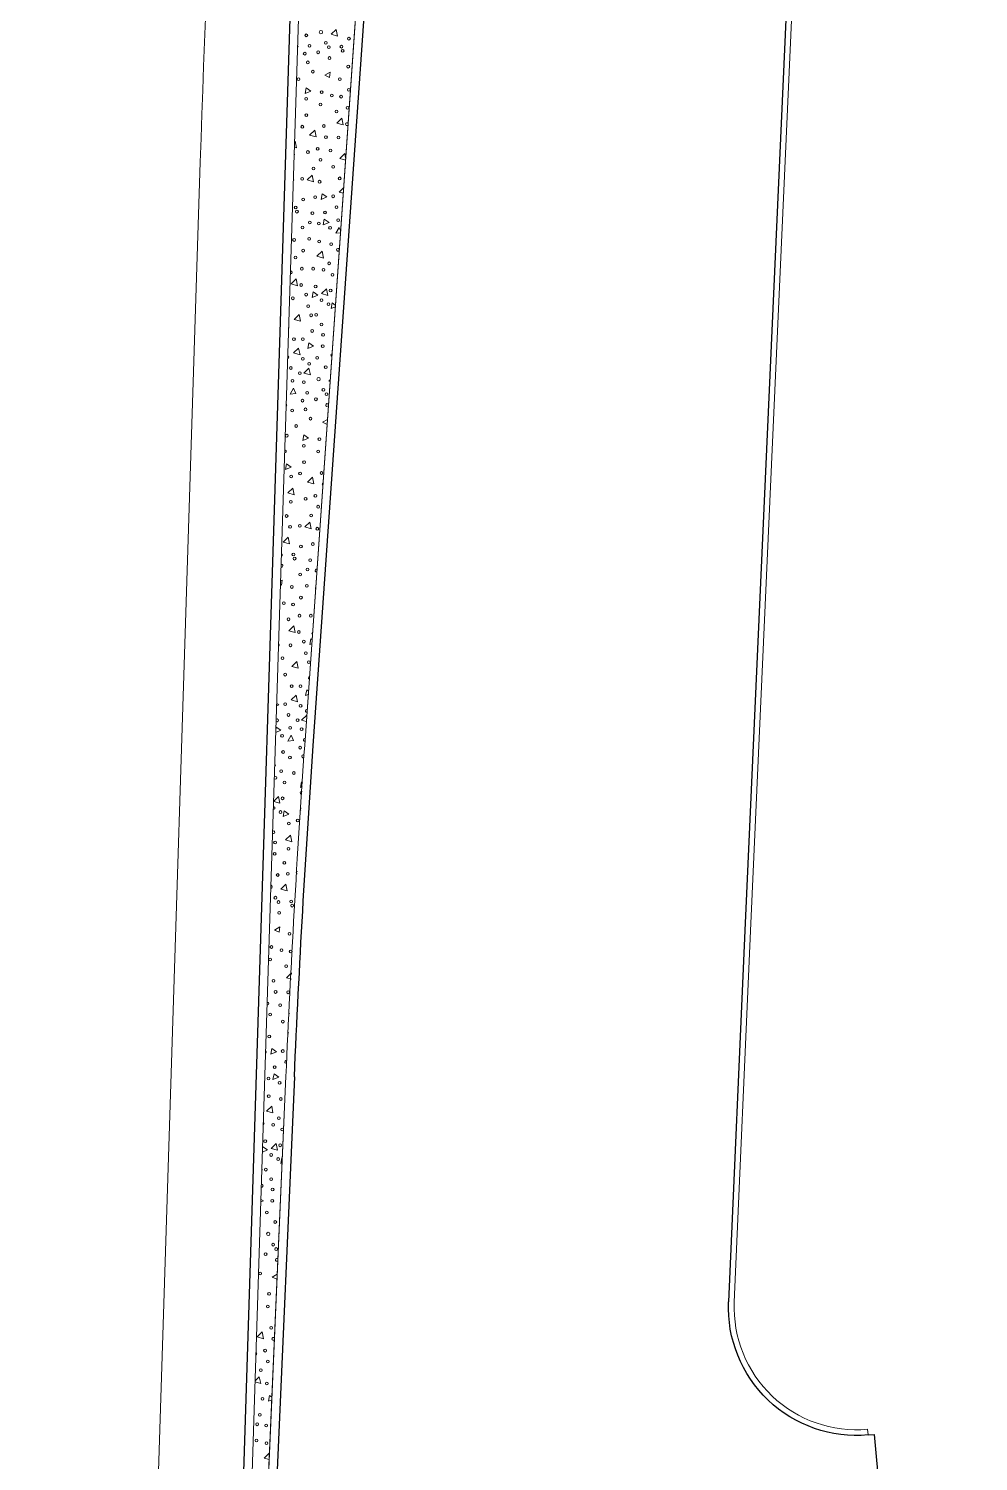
# Model space of a CAD drawing. Extents: x 2536801 to 2538856, y 7112140 to 7131569.
# Drawn here: x 2537972.5 to 2538083.8, y 7117220.7 to 7117388.7 of the extents above; entities that cross this region are included whole.
import ezdxf

# ---------------------------------------------------------------- set-up
doc = ezdxf.new("R2010")
doc.units = 0
doc.header["$LTSCALE"] = 100
doc.header["$MEASUREMENT"] = 0
for name, color, linetype, lineweight in [('D_BOC_FR', 3, 'Continuous', 13), ('D_CTB_1', 2, 'Continuous', 0), ('D_DRVWY_1', 6, 'Continuous', 30), ('D_EOS_FR', 3, 'Continuous', 30), ('D_EOS_ML', 7, 'Continuous', 30), ('D_EOT_ML', 7, 'Continuous', 13), ('D_EOT_RMP', 1, 'Continuous', 13), ('D_FOC_FR', 3, 'Continuous', 30), ('D_RIPRAP_1', 7, 'Continuous', 0)]:
    doc.layers.add(name, color=color, linetype=linetype, lineweight=lineweight)

msp = doc.modelspace()

# ---------------------------------------------------------------- linework, layer by layer
at = {"layer": 'D_BOC_FR', "lineweight": 0}
for p, q in [((2538083.83, 7117875.88), (2538057.12, 7117282.91)), ((2538057.12, 7117282.91), (2538055.22, 7117239.37))]:
    msp.add_line(p, q, dxfattribs=at)
at = {"layer": 'D_CTB_1', "linetype": 'Continuous', "lineweight": 0, "ltscale": 0.025}
for p, q in [((2538004.86, 7117304.67), (2538017.74, 7117489.45)), ((2538002.66, 7117265.85), (2537997.02, 7117136.95))]:
    msp.add_line(p, q, dxfattribs=at)
at = {"layer": 'D_CTB_1', "linetype": 'Continuous', "lineweight": 0, "ltscale": 0.025, "extrusion": (0, 0, -1)}
msp.add_arc((-2539502.22, 7117200.26), 1501, 2.50427, 3.98849, dxfattribs=at)
at = {"layer": 'D_DRVWY_1', "lineweight": 0}
msp.add_line((2538070.9, 7117223.8), (2538070.84, 7117224.47), dxfattribs=at)
at = {"layer": 'D_DRVWY_1'}
for p in [(2538070.9, 7117223.8), (2538073.85, 7117199.8)]:
    msp.add_line(p, (2538071.65, 7117223.87), dxfattribs=at)
at = {"layer": 'D_DRVWY_1', "extrusion": (0, 0, -1)}
msp.add_arc((-2538069.54, 7117238.74), 15, 264.768, 2.5043, dxfattribs=at)
at = {"layer": 'D_DRVWY_1', "lineweight": 0, "extrusion": (0, 0, -1)}
msp.add_arc((-2538069.54, 7117238.74), 14.33, 264.768, 2.5043, dxfattribs=at)
at = {"layer": 'D_EOS_FR'}
for p, q in [((2538005.86, 7117304.6), (2538037.16, 7117753.62)), ((2538003.66, 7117265.8), (2537998.02, 7117136.91))]:
    msp.add_line(p, q, dxfattribs=at)
at = {"layer": 'D_EOS_FR', "extrusion": (0, 0, -1)}
msp.add_arc((-2539502.22, 7117200.26), 1500, 2.50427, 3.98849, dxfattribs=at)
at = {"layer": 'D_EOS_ML'}
msp.add_line((2537982.49, 7116741.41), (2538004.73, 7117439.23), dxfattribs=at)
at = {"layer": 'D_EOT_ML'}
msp.add_line((2537972.5, 7116741.72), (2537992.61, 7117373.01), dxfattribs=at)
at = {"layer": 'D_EOT_RMP'}
msp.add_arc((2539491.85, 7117325.24), 1500, 174.73388, 178.17507, dxfattribs=at)
at = {"layer": 'D_FOC_FR'}
for p, q in [((2538083.17, 7117875.91), (2538056.45, 7117282.94)), ((2538056.45, 7117282.94), (2538054.55, 7117239.39))]:
    msp.add_line(p, q, dxfattribs=at)
at = {"layer": 'D_RIPRAP_1', "color": 7, "linetype": 'Continuous', "lineweight": 0}
for p, q in [((2538007.23, 7117383.21), (2538007.85, 7117383.57)), ((2538007.77, 7117382.94), (2538007.23, 7117383.21)), ((2538007.85, 7117383.57), (2538007.77, 7117382.94)), ((2538006.96, 7117342.53), (2538007.52, 7117342.86)), ((2538007.48, 7117342.27), (2538006.96, 7117342.53)), ((2538002.14, 7117323.41), (2538002.04, 7117323.46)), ((2538002.05, 7117323.94), (2538002.22, 7117324.03)), ((2538002.22, 7117324.03), (2538002.14, 7117323.41)), ((2538001.33, 7117282.99), (2538001.95, 7117283.36)), ((2538001.86, 7117282.73), (2538001.33, 7117282.99)), ((2538001.95, 7117283.36), (2538001.86, 7117282.73)), ((2538001.06, 7117242.32), (2538001.64, 7117242.66)), ((2538001.59, 7117242.05), (2538001.06, 7117242.32)), ((2538001.63, 7117242.3), (2538001.59, 7117242.05))]:
    msp.add_line(p, q, dxfattribs=at)
at = {"layer": 'D_RIPRAP_1', "color": 7, "lineweight": 0, "flags": 128}
for points in [[(2538004.86, 7117304.67), (2538036.17, 7117753.69)], [(2538005.73, 7117439.2), (2538004.15, 7117389.83), (2537997.78, 7117189.93), (2537996.19, 7117139.9), (2537996.14, 7117138.41), (2537983.49, 7116741.37)], [(2537997.02, 7117136.95), (2538002.66, 7117265.85)]]:
    msp.add_lwpolyline(points, dxfattribs=at)
at = {"layer": 'D_RIPRAP_1', "color": 7, "linetype": 'Continuous', "lineweight": 0, "flags": 128}
for points in [[(2538008.7, 7117387.8), (2538007.95, 7117388.01), (2538008.54, 7117388.58)], [(2538004.9, 7117381.07), (2538005.02, 7117381.73), (2538005.56, 7117381.35)], [(2538009.36, 7117377.4), (2538008.61, 7117377.61), (2538009.2, 7117378.19)], [(2538006.19, 7117375.98), (2538005.44, 7117376.2), (2538006.03, 7117376.77)], [(2538005.88, 7117370.73), (2538005.13, 7117370.94), (2538005.72, 7117371.51)], [(2538006.8, 7117368.66), (2538006.92, 7117369.32), (2538007.46, 7117368.94)], [(2538007.04, 7117365.67), (2538007.16, 7117366.33), (2538007.71, 7117365.96)], [(2538007.05, 7117361.78), (2538006.3, 7117361.99), (2538006.89, 7117362.57)], [(2538004, 7117358.54), (2538003.26, 7117358.76), (2538003.84, 7117359.33)], [(2538005.74, 7117357.14), (2538005.87, 7117357.8), (2538006.41, 7117357.42)], [(2538007.58, 7117357.4), (2538006.83, 7117357.61), (2538007.42, 7117358.19)], [(2538004.36, 7117354.38), (2538003.61, 7117354.59), (2538004.2, 7117355.16)], [(2538004.31, 7117350.44), (2538003.56, 7117350.66), (2538004.15, 7117351.23)], [(2538005.24, 7117351.17), (2538005.36, 7117351.83), (2538005.91, 7117351.45)], [(2538005.52, 7117348.08), (2538004.77, 7117348.3), (2538005.36, 7117348.87)], [(2538003.83, 7117345.89), (2538003.16, 7117345.83), (2538003.54, 7117346.51)], [(2538004.63, 7117340.39), (2538004.75, 7117341.05), (2538005.29, 7117340.67)], [(2538002.61, 7117336.99), (2538002.73, 7117337.65), (2538003.27, 7117337.27)], [(2538005.92, 7117335.31), (2538005.17, 7117335.52), (2538005.76, 7117336.09)], [(2538003.63, 7117334.03), (2538002.88, 7117334.24), (2538003.47, 7117334.81)], [(2538005.6, 7117330.05), (2538004.86, 7117330.26), (2538005.45, 7117330.83)], [(2538003.07, 7117328.26), (2538002.32, 7117328.48), (2538002.91, 7117329.05)], [(2538003.73, 7117317.87), (2538002.98, 7117318.08), (2538003.57, 7117318.65)], [(2538004.09, 7117313.7), (2538003.34, 7117313.91), (2538003.93, 7117314.48)], [(2538004.03, 7117309.76), (2538003.29, 7117309.98), (2538003.87, 7117310.55)], [(2538003.56, 7117305.21), (2538002.89, 7117305.15), (2538003.27, 7117305.83)], [(2538002.33, 7117296.31), (2538002.45, 7117296.97), (2538003, 7117296.59)], [(2538003.36, 7117293.35), (2538002.61, 7117293.56), (2538003.2, 7117294.13)], [(2538002.79, 7117287.58), (2538002.05, 7117287.8), (2538002.64, 7117288.37)], [(2538000.9, 7117268.44), (2538001.02, 7117269.1), (2538001.56, 7117268.73)], [(2538001.14, 7117265.46), (2538001.26, 7117266.12), (2538001.81, 7117265.74)], [(2538001.14, 7117261.57), (2538000.4, 7117261.78), (2538000.99, 7117262.35)], [(2538001.68, 7117257.19), (2538000.93, 7117257.4), (2538001.52, 7117257.97)], [(2538000.02, 7117235.09), (2537999.27, 7117235.31), (2537999.86, 7117235.88)]]:
    msp.add_lwpolyline(points, close=True, dxfattribs=at)
for points in [[(2538004.05, 7117386.67), (2538004.1, 7117386.56), (2538004.05, 7117386.56)], [(2538003.69, 7117375.45), (2538003.74, 7117375.49), (2538003.9, 7117374.71), (2538003.67, 7117374.77)], [(2538009.64, 7117373.25), (2538008.97, 7117373.44), (2538009.56, 7117374.02), (2538009.66, 7117373.52)], [(2538009.37, 7117369.38), (2538008.91, 7117369.51), (2538009.41, 7117370)], [(2538009.05, 7117364.73), (2538008.52, 7117364.68), (2538008.9, 7117365.36), (2538009.06, 7117365)], [(2538008.44, 7117356.05), (2538007.96, 7117355.85), (2538008.08, 7117356.51), (2538008.45, 7117356.25)], [(2538007.83, 7117347.29), (2538007.68, 7117347.33), (2538007.84, 7117347.5)], [(2538005.69, 7117316.55), (2538005.47, 7117316.46), (2538005.59, 7117317.12), (2538005.72, 7117317.03)], [(2538005.27, 7117310.62), (2538004.97, 7117310.49), (2538005.09, 7117311.15), (2538005.3, 7117311)], [(2538001.6, 7117309.57), (2538001.84, 7117309.4), (2538001.59, 7117309.3)], [(2538005.05, 7117307.46), (2538004.5, 7117307.62), (2538005.09, 7117308.19), (2538005.1, 7117308.14)], [(2538001.5, 7117306.62), (2538001.53, 7117306.8), (2538002.08, 7117306.42), (2538001.49, 7117306.17)], [(2538001.37, 7117302.48), (2538001.42, 7117302.25), (2538001.36, 7117302.26)], [(2538004.58, 7117299.81), (2538004.35, 7117299.71), (2538004.47, 7117300.37), (2538004.61, 7117300.27)], [(2538001.23, 7117298.11), (2538001.79, 7117298.65), (2538001.95, 7117297.87), (2538001.23, 7117298.07)], [(2538003.3, 7117277.23), (2538002.71, 7117277.4), (2538003.3, 7117277.97), (2538003.33, 7117277.81)], [(2538003.07, 7117273.23), (2538003.07, 7117273.23), (2538003.08, 7117273.24)], [(2537999.93, 7117257.42), (2537999.96, 7117257.59), (2538000.51, 7117257.21), (2537999.92, 7117256.96)], [(2538002.21, 7117255.7), (2538002.06, 7117255.63), (2538002.18, 7117256.29), (2538002.24, 7117256.26)], [(2537999.74, 7117251.42), (2538000.01, 7117251.24), (2537999.73, 7117251.12)], [(2538001.84, 7117247.1), (2538001.77, 7117247.12), (2538001.84, 7117247.18)], [(2537999.06, 7117230.15), (2537999.54, 7117230.62), (2537999.7, 7117229.83), (2537999.06, 7117230.02)], [(2538001, 7117227.92), (2538000.63, 7117227.77), (2538000.75, 7117228.43), (2538001.01, 7117228.24)], [(2538000.69, 7117220.94), (2538000.12, 7117221.1), (2538000.71, 7117221.67), (2538000.72, 7117221.63)]]:
    msp.add_lwpolyline(points, dxfattribs=at)
at = {"layer": 'D_RIPRAP_1', "color": 7, "linetype": 'Continuous', "lineweight": 0}
for centre, radius in [((2538005.05, 7117387.89), 0.163), ((2538006.76, 7117388.26), 0.199), ((2538005.41, 7117386.66), 0.163), ((2538007.33, 7117387), 0.163), ((2538007.7, 7117386.49), 0.163), ((2538009.16, 7117386.56), 0.163), ((2538009.31, 7117386.07), 0.163), ((2538010.05, 7117387.5), 0.163), ((2538004.86, 7117385.74), 0.163), ((2538005.22, 7117384.72), 0.163), ((2538006.45, 7117385.9), 0.163), ((2538007.76, 7117385.23), 0.163), ((2538004.13, 7117382.76), 0.163), ((2538005.81, 7117383.63), 0.163), ((2538008.97, 7117382.76), 0.163), ((2538009.97, 7117384.22), 0.163), ((2538006.85, 7117381.23), 0.163), ((2538010.05, 7117381.51), 0.163), ((2538005.04, 7117380.44), 0.163), ((2538006.71, 7117379.77), 0.163), ((2538008.04, 7117380.84), 0.163), ((2538009.12, 7117380.7), 0.163), ((2538009.87, 7117379.38), 0.163), ((2538005.05, 7117378.53), 0.163), ((2538008.59, 7117378.96), 0.163), ((2538004.58, 7117377.18), 0.163), ((2538007.09, 7117377.26), 0.163), ((2538006.38, 7117374.59), 0.163), ((2538007.35, 7117375.95), 0.163), ((2538007.88, 7117374.4), 0.163), ((2538008.82, 7117375.91), 0.163), ((2538005.24, 7117374.21), 0.163), ((2538006.71, 7117373.3), 0.163), ((2538004.57, 7117371.06), 0.163), ((2538005.88, 7117372.28), 0.163), ((2538008.2, 7117372.48), 0.163), ((2538008.96, 7117371.12), 0.163), ((2538006.61, 7117370.73), 0.163), ((2538003.8, 7117367.71), 0.163), ((2538004.69, 7117368.65), 0.163), ((2538006.09, 7117368.92), 0.163), ((2538008.19, 7117369.02), 0.163), ((2538008.59, 7117367.74), 0.163), ((2538003.95, 7117367.22), 0.163), ((2538005.46, 7117365.94), 0.163), ((2538005.76, 7117367.04), 0.163), ((2538007.24, 7117367.12), 0.163), ((2538008.79, 7117366.23), 0.163), ((2538004.61, 7117365.37), 0.163), ((2538006.51, 7117365.82), 0.163), ((2538007.83, 7117365.31), 0.163), ((2538003.61, 7117363.9), 0.163), ((2538004.69, 7117362.65), 0.163), ((2538005.38, 7117364.04), 0.163), ((2538006.55, 7117363.72), 0.163), ((2538007.95, 7117363.4), 0.163), ((2538003.77, 7117361.84), 0.163), ((2538007.72, 7117361.16), 0.163), ((2538004.52, 7117360.53), 0.163), ((2538005.84, 7117360.53), 0.163), ((2538007.06, 7117360.39), 0.163), ((2538008.11, 7117359.82), 0.163), ((2538004.44, 7117358.62), 0.163), ((2538005.02, 7117357.49), 0.163), ((2538006.14, 7117358.45), 0.163), ((2538007.9, 7117357.97), 0.163), ((2538003.46, 7117357.06), 0.163), ((2538005.27, 7117356.14), 0.163), ((2538006.83, 7117356.84), 0.163), ((2538007.64, 7117356.36), 0.163), ((2538005.62, 7117355.07), 0.163), ((2538006.21, 7117355.12), 0.163), ((2538005.73, 7117353.23), 0.163), ((2538006.83, 7117353.99), 0.163), ((2538007.01, 7117352.79), 0.163), ((2538003.6, 7117352.26), 0.163), ((2538004.64, 7117352.26), 0.163), ((2538006.97, 7117351.46), 0.163), ((2538004.65, 7117349.97), 0.163), ((2538005.39, 7117349.37), 0.163), ((2538006.33, 7117350.09), 0.163), ((2538003.23, 7117348.89), 0.163), ((2538004.3, 7117348.28), 0.163), ((2538006.49, 7117347.58), 0.199), ((2538007.32, 7117348.98), 0.163), ((2538003.43, 7117347.38), 0.163), ((2538004.77, 7117347.22), 0.163), ((2538005.14, 7117345.98), 0.163), ((2538007.05, 7117346.32), 0.163), ((2538007.42, 7117345.81), 0.163), ((2538004.59, 7117345.06), 0.163), ((2538004.94, 7117344.04), 0.163), ((2538006.18, 7117345.22), 0.163), ((2538003.4, 7117343.9), 0.163), ((2538005.54, 7117342.95), 0.163), ((2538003.85, 7117342.09), 0.163), ((2538004.76, 7117339.76), 0.163), ((2538006.43, 7117339.09), 0.163), ((2538006.58, 7117340.55), 0.163), ((2538004.78, 7117337.85), 0.163), ((2538003.27, 7117336.17), 0.163), ((2538004.31, 7117336.51), 0.163), ((2538006.82, 7117336.58), 0.163), ((2538003.24, 7117333.2), 0.163), ((2538004.97, 7117333.54), 0.163), ((2538006.11, 7117333.91), 0.163), ((2538006.44, 7117332.63), 0.163), ((2538002.74, 7117331.54), 0.163), ((2538005.61, 7117331.6), 0.163), ((2538003.14, 7117330.26), 0.163), ((2538004.3, 7117330.38), 0.163), ((2538006.34, 7117330.05), 0.163), ((2538004.42, 7117327.97), 0.163), ((2538005.82, 7117328.25), 0.163), ((2538003.53, 7117327.03), 0.163), ((2538003.68, 7117326.54), 0.163), ((2538005.49, 7117326.36), 0.163), ((2538004.34, 7117324.69), 0.163), ((2538005.19, 7117325.26), 0.163), ((2538003.34, 7117323.22), 0.163), ((2538005.11, 7117323.36), 0.163), ((2538002.42, 7117321.31), 0.163), ((2538003.49, 7117321.16), 0.163), ((2538004.42, 7117321.97), 0.163), ((2538002.96, 7117319.43), 0.163), ((2538004.24, 7117319.85), 0.163), ((2538005.57, 7117319.85), 0.163), ((2538004.17, 7117317.94), 0.163), ((2538003.19, 7117316.38), 0.163), ((2538004.75, 7117316.81), 0.163), ((2538002.25, 7117314.86), 0.163), ((2538004.99, 7117315.46), 0.163), ((2538005.35, 7117314.39), 0.163), ((2538002.57, 7117312.94), 0.163), ((2538003.33, 7117311.58), 0.163), ((2538004.37, 7117311.59), 0.163), ((2538002.56, 7117309.49), 0.163), ((2538004.38, 7117309.29), 0.163), ((2538002.96, 7117308.21), 0.163), ((2538004.03, 7117307.6), 0.163), ((2538002.2, 7117305.77), 0.163), ((2538003.16, 7117306.7), 0.163), ((2538004.5, 7117306.54), 0.163), ((2538002.32, 7117303.87), 0.163), ((2538004.32, 7117304.38), 0.163), ((2538003.13, 7117303.22), 0.163), ((2538002.09, 7117301.62), 0.163), ((2538003.58, 7117301.41), 0.163), ((2538002.48, 7117300.29), 0.163), ((2538002.27, 7117298.44), 0.163), ((2538002.01, 7117296.83), 0.163), ((2538003, 7117295.49), 0.163), ((2538004.04, 7117295.83), 0.163), ((2538001.38, 7117293.26), 0.163), ((2538002.96, 7117292.52), 0.163), ((2538001.34, 7117291.93), 0.163), ((2538002.47, 7117290.87), 0.163), ((2538001.69, 7117289.45), 0.163), ((2538002.87, 7117289.58), 0.163), ((2538001.42, 7117286.79), 0.163), ((2538001.8, 7117286.28), 0.163), ((2538003.26, 7117286.35), 0.163), ((2538003.4, 7117285.86), 0.163), ((2538001.86, 7117285.02), 0.163), ((2538003.07, 7117282.54), 0.163), ((2538000.95, 7117281.01), 0.163), ((2538002.14, 7117280.63), 0.163), ((2538003.22, 7117280.48), 0.163), ((2538000.81, 7117279.55), 0.163), ((2538002.69, 7117278.75), 0.163), ((2538001.19, 7117277.04), 0.163), ((2538001.45, 7117275.74), 0.163), ((2538002.92, 7117275.7), 0.163), ((2538001.98, 7117274.19), 0.163), ((2538000.81, 7117273.09), 0.163), ((2538002.3, 7117272.26), 0.163), ((2538000.71, 7117270.52), 0.163), ((2538002.28, 7117268.81), 0.163), ((2538001.34, 7117266.91), 0.163), ((2538000.61, 7117265.6), 0.163), ((2538000.64, 7117263.51), 0.163), ((2538001.92, 7117265.09), 0.163), ((2538002.05, 7117263.19), 0.163), ((2538001.16, 7117260.17), 0.163), ((2538001.82, 7117260.94), 0.163), ((2538002.21, 7117259.61), 0.163), ((2538000.24, 7117258.24), 0.163), ((2538001.99, 7117257.76), 0.163), ((2538000.93, 7117256.63), 0.163), ((2538001.74, 7117256.15), 0.163), ((2538000.31, 7117254.91), 0.163), ((2538000.93, 7117253.78), 0.163), ((2538001.1, 7117252.58), 0.163), ((2538001.06, 7117251.25), 0.163), ((2538000.43, 7117249.88), 0.163), ((2538001.41, 7117248.77), 0.163), ((2538000.59, 7117247.37), 0.199), ((2538000.28, 7117245.01), 0.163), ((2538001.15, 7117246.11), 0.163), ((2538001.52, 7117245.6), 0.163), ((2537999.63, 7117242.74), 0.163), ((2538000.68, 7117240.34), 0.163), ((2538000.53, 7117238.87), 0.163), ((2538000.92, 7117236.37), 0.163), ((2538000.21, 7117233.69), 0.163), ((2538000.54, 7117232.41), 0.163), ((2537999.71, 7117231.39), 0.163), ((2538000.43, 7117229.84), 0.163), ((2537999.92, 7117228.03), 0.163), ((2537999.28, 7117225.05), 0.163), ((2537999.59, 7117226.15), 0.163), ((2538000.34, 7117224.92), 0.163), ((2537999.21, 7117223.15), 0.163), ((2538000.37, 7117222.83), 0.163)]:
    msp.add_circle(centre, radius, dxfattribs=at)
for centre, radius, start, end in [((2538009.8, 7117377.47), 0.163, 32.0024, 320.0206), ((2538003.51, 7117373.88), 0.163, 324.5983, 31.7519), ((2538003.41, 7117370.94), 0.163, 324.9077, 31.4425), ((2538008.76, 7117362.75), 0.163, 22.2541, 329.7689), ((2538003.23, 7117360.11), 0.163, 259.4684, 96.8817), ((2538002.84, 7117353.62), 0.163, 339.2904, 17.0597), ((2538002.83, 7117350.17), 0.163, 289.8378, 66.5124), ((2538008.1, 7117350.4), 0.163, 105.1636, 246.8594), ((2538002.59, 7117344.54), 0.163, 313.0246, 43.3256), ((2538007.49, 7117344.55), 0.163, 22.6122, 329.4108), ((2538002.75, 7117340.96), 0.163, 197.1719, 159.1782), ((2538002.54, 7117339.12), 0.163, 267.3412, 89.009), ((2538007.08, 7117335.27), 0.163, 117.2674, 234.7557), ((2538002.14, 7117325.7), 0.163, 258.7781, 97.572), ((2538002.07, 7117326.96), 0.163, 298.176, 58.1741), ((2538006.24, 7117325.14), 0.163, 69.5374, 282.4856), ((2538006.27, 7117323.04), 0.163, 141.0593, 210.9637), ((2538005.87, 7117317.77), 0.163, 121.006, 231.017), ((2538001.72, 7117316.42), 0.163, 303.2309, 53.1193), ((2538005.45, 7117312.55), 0.163, 102.6817, 249.3413), ((2538001.61, 7117307.58), 0.163, 238.9999, 117.3502), ((2538005.11, 7117308.7), 0.163, 77.4991, 274.5239), ((2538004.87, 7117305.3), 0.163, 73.9755, 278.0475), ((2538004.67, 7117303.36), 0.163, 43.7056, 309.8016), ((2538001.43, 7117300.85), 0.163, 225.2676, 131.0825), ((2538004.49, 7117299.08), 0.163, 69.195, 284.3123), ((2538001.2, 7117297.31), 0.163, 268.0229, 88.3273), ((2538004.51, 7117297.17), 0.163, 115.019, 238.4883), ((2538001.2, 7117294.46), 0.163, 235.422, 120.9282), ((2538004.02, 7117289.71), 0.163, 92.1914, 261.3158), ((2538000.86, 7117288.05), 0.199, 282.16, 74.1902), ((2538000.48, 7117274.37), 0.163, 266.8298, 89.5203), ((2538003.06, 7117270.9), 0.163, 132.2326, 221.2747), ((2538000.19, 7117268.71), 0.163, 305.9848, 50.3654), ((2538002.68, 7117267.53), 0.163, 62.1138, 291.3934), ((2537999.94, 7117260.32), 0.163, 299.9635, 56.3867), ((2537999.72, 7117254.86), 0.163, 323.0874, 33.2627), ((2537999.82, 7117253.01), 0.163, 256.8724, 99.4777), ((2538001.59, 7117244.34), 0.163, 37.9822, 317.0093), ((2538001.18, 7117235.06), 0.163, 32.1213, 322.8701), ((2537999.07, 7117233.32), 0.163, 304.7016, 51.6486), ((2538001.07, 7117226.23), 0.163, 149.2571, 205.7343)]:
    msp.add_arc(centre, radius, start, end, dxfattribs=at)
at = {"layer": 'D_RIPRAP_1', "color": 7, "lineweight": 0, "extrusion": (0, 0, -1)}
msp.add_arc((-2539502.22, 7117200.26), 1501, 2.50427, 3.98849, dxfattribs=at)

doc.saveas('drawing.dxf')
